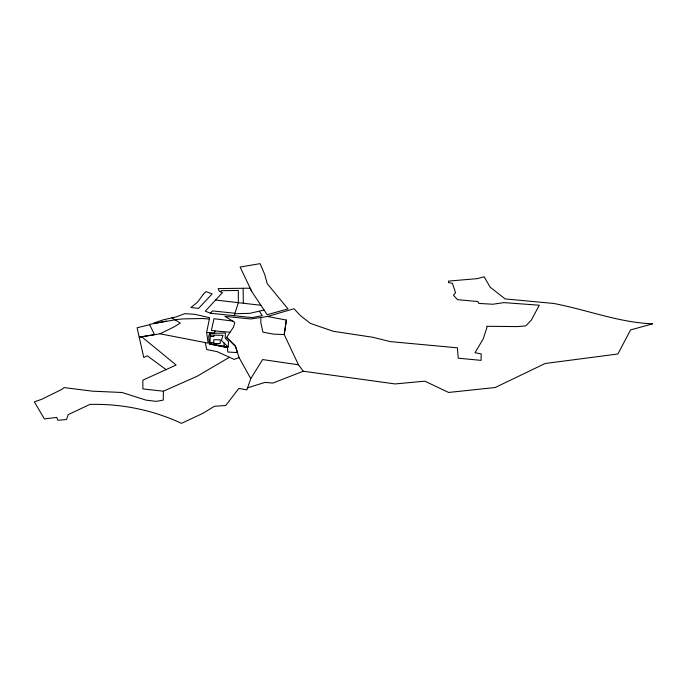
<?xml version="1.0" encoding="UTF-8"?>
<svg xmlns="http://www.w3.org/2000/svg" width="687" height="687" viewBox="0 0 687 687"><rect width="100%" height="100%" fill="white"/><g stroke="black" fill="none" stroke-linecap="round" stroke-linejoin="round"><path stroke-width="1.03" d="M260.888 317.463L260.82 322.692L262.932 332.156L273.727 334.165L284.229 334.569L298.45 364.788L303.268 371.229L395.102 383.939L424.867 381.173L448.602 392.449L495.164 387.528L545.135 363.5L617.896 353.994L630.58 329.915L652.65 323.826C618.781 322.564 586.646 309.682 553.567 303.439L505.117 298.914L490.226 287.218L484.155 276.801L477.036 278.664L448.559 281.095L448.491 282.589L452.424 283.37L455.558 292.696L453.463 295.238L457.508 299.669L477.92 301.533L478.83 303.422L492.88 304.238L503.966 302.615L539.243 305.217L531.377 320.108L525.744 325.904L517.397 326.591L486.705 326.308L486.989 327.338L483.244 338.854L475 352.74L481.201 353.899L481.055 360.366L458.238 358.185L457.396 347.82L390.233 341.594L372.629 337.24L333.264 331.289L310.455 323.422L300.434 315.651L294.01 308.738L267.518 316.484L250.832 318.966L224.932 316.372L234.722 322.297L233.7 326.78L226.607 337.437L235.461 346.248L237.479 352.586L227.775 352.036L227.457 347.528L209.363 343.912L208.711 336.304L209.81 332.671M229.467 357.274L197.032 376.313L163.403 391.195L163.283 400.083L156.361 401.363L146.065 400.152L122.063 392.5L92.513 391.169L64.046 387.588L62.165 389.228L41.572 399.345L34.35 401.835L44.372 418.907L56.815 417.438L57.94 420.272L66.493 419.542L68.228 414.605L89.894 404.411C121.513 403.604 152.823 410.002 181.505 423.355L202.966 413.282L214.361 406.283L225.722 405.528L238.87 388.413L246.873 389.873L250.764 378.631L262.614 359.559L298.45 364.788M213.666 344.376L213.82 339.713L220.329 339.79L220.201 343.543L213.691 343.474M213.966 335.187L213.923 336.553L210.231 336.51M224.014 346.454L224.134 342.968M286.359 320.073L284.229 334.569L286.385 320.082L267.492 316.475M166.546 321.061L149.508 324.384L154.523 334.672L139.212 337.145L160.002 333.788L208.17 343.139L206.607 332.422L209.672 317.703L194.55 314.26L184.777 313.658L176.293 316.853L163.394 319.798L154.18 322.873L154.446 323.414L176.628 319.549A91.56 52.865 0 0 1 184.348 318.862L202.476 318.519L209.398 319.017M229.896 332.216L215.125 330.928L214.456 333.04L206.607 332.422M234.173 315.719L238.363 302.675L238.329 290.455L221.317 290.695L220.398 291.743M251.725 291.477L240.124 267.045L260.09 263.645L264.71 274.474L267.243 283.688L287.99 308.918L267.157 314.689L251.725 291.477L250.162 288.188L218.157 288.592L219.29 291.288L222.476 292.61L205.31 311.151L210.385 313.22L212.481 310.902L234.963 313.255M163.403 391.195L142.879 388.928L142.836 380.194L176.112 365.029L141.685 336.75M160.002 333.788L174.06 326.9L180.26 323.07L171.905 317.832M303.268 371.229L272.808 383.088L264.976 382.393L247.268 387.949M239.11 357.626L234.138 359.404L217.015 351.615L206.735 349.563L205.25 342.573M264.057 310.035L249.931 313.324L234.799 313.753M149.663 324.711L137.099 327.751L143.763 357.489L147.284 355.814L166.366 369.829M210.274 335.144L223.035 335.29L221.386 340.451L228.161 346.969M210.033 342.53L213.726 342.564M210.385 313.22L252.077 317.592L262.271 315.634L259.488 311.443M215.589 300.047L260.897 305.268M215.125 330.928L211.398 330.473L213.992 318.691L232.721 321.069M227.457 347.528L209.372 343.912M226.607 337.437L235.469 346.239L239.085 357.609L250.764 378.631M243.138 288.274L243.318 303.242M210.334 333.41L209.99 343.637L228.29 346.978L228.479 341.465L225.224 338.236L225.405 332.98L210.334 333.41M203.343 294.294L197.521 302.151L190.926 307.501L198.56 308.403L212.128 293.942L205.971 291.589L203.343 294.294"/></g></svg>
